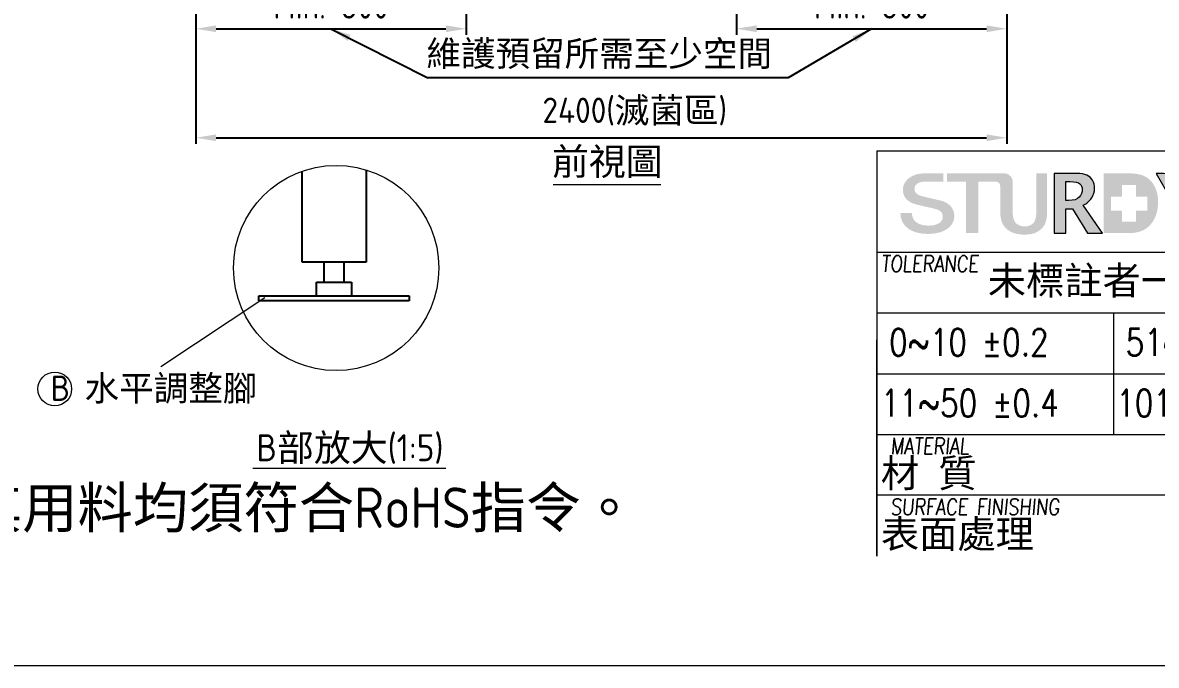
# Model space of a CAD drawing. Header units: millimetres. Extents: x -206886 to -195166, y -25068 to -16828.
# Drawn here: x -203177 to -199822, y -25068 to -23165 of the extents above; entities that cross this region are included whole.
import ezdxf

# ---------------------------------------------------------------- set-up
doc = ezdxf.new("R2010")
doc.units = ezdxf.units.MM
doc.layers.get('0').update_dxf_attribs({"lineweight": 25})
doc.layers.add('D', color=3, linetype='Continuous', lineweight=13)
doc.layers.add('F', color=7, linetype='Continuous', lineweight=15)
doc.styles.get("Standard").update_dxf_attribs({"font": 'KAIU.TTF'})
doc.styles.add('STU25', font='isocp2.shx')
doc.styles.add('Text', font='romans.shx', dxfattribs={"width": 0.8, "oblique": 10})
doc.dimstyles.new('STU25', dxfattribs={"dimscale": 30, "dimtxt": 2.5, "dimasz": 2, "dimexe": 0.6, "dimexo": 1, "dimgap": 1, "dimtad": 1, "dimdsep": 46, "dimtxsty": 'STU25', "dimcen": 2, "dimazin": 2, "dimtfac": 1, "dimtmove": 0, "dimatfit": 3, "dimfxl": 0, "dimtolj": 1, "dimtzin": 0, "dimarcsym": 0})
doc.dimstyles.new('STU25$7', dxfattribs={"dimscale": 30, "dimtxt": 2.5, "dimasz": 2, "dimexe": 1.25, "dimexo": 0.625, "dimgap": 1, "dimtad": 0, "dimdec": 4, "dimdsep": 46, "dimtxsty": 'STU25', "dimcen": 2.5, "dimazin": 2, "dimtfac": 1, "dimtdec": 4, "dimtmove": 0, "dimatfit": 3, "dimfxl": 0, "dimtolj": 1, "dimtzin": 0, "dimarcsym": 0})

# ---------------------------------------------------------------- blocks, each defined once
blk = doc.blocks.new('*D7')
at = {"layer": 'D', "color": 0, "lineweight": -2}
for p, q in [((-200264.8, -22793.5), (-200264.8, -23524)), ((-202664.8, -22843), (-202664.8, -23524)), ((-202604.8, -23506), (-200324.8, -23506))]:
    blk.add_line(p, q, dxfattribs=at)
at = {"layer": 'D', "color": 0}
for points in [[(-202604.8, -23496), (-202604.8, -23516), (-202664.8, -23506)], [(-200324.8, -23516), (-200324.8, -23496), (-200264.8, -23506)]]:
    blk.add_solid(points, dxfattribs=at)
at = {"layer": 'Defpoints', "color": 0}
for p in [(-200264.8, -22763.5), (-202664.8, -22813), (-200264.8, -23506)]:
    blk.add_point(p, dxfattribs=at)
at = {"layer": 'D', "color": 0, "insert": (-201365.9, -23428.8), "char_height": 75, "attachment_point": 5, "style": 'STU25'}
blk.add_mtext('\\A1;2400({\\f標楷體|b0|i0|c136|p65;滅菌區})', dxfattribs=at)
blk = doc.blocks.new('*D10')
at = {"layer": 'D', "color": 0, "lineweight": -2}
for p, q in [((-202664.8, -22843), (-202664.8, -23201.2)), ((-201864.8, -22840), (-201864.8, -23201.2)), ((-202604.8, -23183.2), (-201924.8, -23183.2))]:
    blk.add_line(p, q, dxfattribs=at)
at = {"layer": 'D', "color": 0}
for points in [[(-202604.8, -23173.2), (-202604.8, -23193.2), (-202664.8, -23183.2)], [(-201924.8, -23193.2), (-201924.8, -23173.2), (-201864.8, -23183.2)]]:
    blk.add_solid(points, dxfattribs=at)
at = {"layer": 'Defpoints', "color": 0}
for p in [(-202664.8, -22813), (-201864.8, -22810), (-201864.8, -23183.2)]:
    blk.add_point(p, dxfattribs=at)
at = {"layer": 'D', "color": 0, "insert": (-202264.8, -23115.7), "char_height": 75, "attachment_point": 5, "style": 'STU25'}
blk.add_mtext('\\A1;Min. 800', dxfattribs=at)
blk = doc.blocks.new('*D11')
at = {"layer": 'D', "color": 0, "lineweight": -2}
for p, q in [((-201064.8, -22074.8), (-201064.8, -23201.2)), ((-200264.8, -22793.5), (-200264.8, -23201.2)), ((-201004.8, -23183.2), (-200324.8, -23183.2))]:
    blk.add_line(p, q, dxfattribs=at)
at = {"layer": 'D', "color": 0}
for points in [[(-201004.8, -23173.2), (-201004.8, -23193.2), (-201064.8, -23183.2)], [(-200324.8, -23193.2), (-200324.8, -23173.2), (-200264.8, -23183.2)]]:
    blk.add_solid(points, dxfattribs=at)
at = {"layer": 'Defpoints', "color": 0}
for p in [(-201064.8, -22044.8), (-200264.8, -22763.5), (-200264.8, -23183.2)]:
    blk.add_point(p, dxfattribs=at)
at = {"layer": 'D', "color": 0, "insert": (-200664.8, -23115.7), "char_height": 75, "attachment_point": 5, "style": 'STU25'}
blk.add_mtext('\\A1;Min. 800', dxfattribs=at)
blk = doc.blocks.new('新駿LOGO')
at = {"layer": 'F'}
h = blk.add_hatch(color=256, dxfattribs=at)
edge = h.paths.add_edge_path()
edge.add_spline(control_points=[(-529.051, -442.142), (-529.051, -442.306), (-529.019, -442.447), (-528.955, -442.564), (-528.891, -442.681), (-528.802, -442.776), (-528.688, -442.851), (-528.574, -442.925), (-528.443, -442.98), (-528.294, -443.014), (-528.146, -443.048), (-527.986, -443.065), (-527.812, -443.065), (-527.625, -443.065), (-527.465, -443.046), (-527.333, -443.008), (-527.2, -442.969), (-527.093, -442.92), (-527.011, -442.86), (-526.929, -442.799), (-526.87, -442.73), (-526.833, -442.652), (-526.797, -442.573), (-526.778, -442.494), (-526.778, -442.413), (-526.778, -442.248), (-526.821, -442.126), (-526.905, -442.048), (-526.99, -441.97), (-527.082, -441.914), (-527.182, -441.882), (-527.356, -441.826), (-527.558, -441.773), (-527.788, -441.722), (-528.018, -441.672), (-528.302, -441.606), (-528.64, -441.526), (-528.85, -441.478), (-529.024, -441.415), (-529.164, -441.336), (-529.303, -441.257), (-529.413, -441.17), (-529.495, -441.074), (-529.578, -440.977), (-529.636, -440.874), (-529.67, -440.766), (-529.704, -440.657), (-529.721, -440.546), (-529.721, -440.434), (-529.721, -440.216), (-529.67, -440.028), (-529.567, -439.869), (-529.464, -439.71), (-529.329, -439.579), (-529.16, -439.474), (-528.991, -439.37), (-528.855, -439.306), (-528.64, -439.256), (-528.426, -439.205), (-528.133, -439.204), (-527.915, -439.204), (-527.659, -439.204), (-526.729, -439.204), (-526.729, -439.204), (-526.729, -439.204), (-526.732, -439.805), (-526.732, -439.805), (-526.732, -439.805), (-528.141, -439.796), (-528.282, -439.825), (-528.386, -439.847), (-528.478, -439.858), (-528.565, -439.9), (-528.651, -439.942), (-528.723, -439.999), (-528.78, -440.072), (-528.837, -440.144), (-528.866, -440.235), (-528.866, -440.343), (-528.866, -440.496), (-528.812, -440.616), (-528.705, -440.702), (-528.598, -440.789), (-528.458, -440.854), (-528.284, -440.898), (-528.266, -440.902), (-528.194, -440.919), (-528.069, -440.95), (-527.943, -440.98), (-527.803, -441.013), (-527.648, -441.049), (-527.493, -441.086), (-527.341, -441.121), (-527.193, -441.155), (-527.044, -441.189), (-526.938, -441.214), (-526.874, -441.231), (-526.715, -441.275), (-526.576, -441.335), (-526.457, -441.411), (-526.338, -441.488), (-526.239, -441.575), (-526.159, -441.674), (-526.079, -441.773), (-526.02, -441.878), (-525.981, -441.991), (-525.943, -442.103), (-525.923, -442.216), (-525.923, -442.329), (-525.923, -442.57), (-525.979, -442.776), (-526.091, -442.947), (-526.203, -443.118), (-526.349, -443.258), (-526.532, -443.366), (-526.715, -443.476), (-526.922, -443.555), (-527.155, -443.605), (-527.388, -443.655), (-527.625, -443.681), (-527.867, -443.681), (-528.145, -443.681), (-528.408, -443.65), (-528.653, -443.59), (-528.9, -443.53), (-529.115, -443.437), (-529.297, -443.313), (-529.48, -443.188), (-529.626, -443.028), (-529.735, -442.833), (-529.845, -442.637), (-529.902, -442.407), (-529.906, -442.142), (-529.906, -442.142), (-529.051, -442.142), (-529.051, -442.142)], knot_values=[0, 0, 0, 0, 1, 1, 1, 2, 2, 2, 3, 3, 3, 4, 4, 4, 5, 5, 5, 6, 6, 6, 7, 7, 7, 8, 8, 8, 9, 9, 9, 10, 10, 10, 11, 11, 11, 12, 12, 12, 13, 13, 13, 14, 14, 14, 15, 15, 15, 16, 16, 16, 17, 17, 17, 18, 18, 18, 19, 19, 19, 20, 20, 20, 21, 21, 21, 22, 22, 22, 23, 23, 23, 24, 24, 24, 25, 25, 25, 26, 26, 26, 27, 27, 27, 28, 28, 28, 29, 29, 29, 30, 30, 30, 31, 31, 31, 32, 32, 32, 33, 33, 33, 34, 34, 34, 35, 35, 35, 36, 36, 36, 37, 37, 37, 38, 38, 38, 39, 39, 39, 40, 40, 40, 41, 41, 41, 42, 42, 42, 43, 43, 43, 44, 44, 44, 45, 45, 45, 45], degree=3, periodic=0)
edge = h.paths.add_edge_path()
edge.add_spline(control_points=[(-522.525, -440.141), (-522.54, -440.04), (-522.569, -439.94), (-522.628, -439.896), (-522.768, -439.792), (-522.902, -439.814), (-522.902, -439.814), (-522.902, -439.814), (-523.024, -439.814), (-523.024, -439.814), (-523.024, -439.814), (-524.139, -439.814), (-524.139, -439.814), (-524.139, -439.814), (-524.139, -443.624), (-524.139, -443.624), (-524.139, -443.624), (-525.057, -443.624), (-525.057, -443.624), (-525.057, -443.624), (-525.057, -439.814), (-525.057, -439.814), (-525.057, -439.814), (-526.468, -439.814), (-526.468, -439.814), (-526.468, -439.814), (-526.468, -439.204), (-526.468, -439.204), (-526.468, -439.204), (-522.387, -439.204), (-522.387, -439.204)], knot_values=[5.578051, 5.578051, 5.578051, 5.578051, 6, 6, 6, 7, 7, 7, 8, 8, 8, 9, 9, 9, 10, 10, 10, 11, 11, 11, 12, 12, 12, 13, 13, 13, 14, 14, 14, 15, 15, 15, 15], degree=3, periodic=0)
edge.add_spline(control_points=[(-522.396, -439.204), (-522.311, -439.204), (-522.216, -439.204), (-522.216, -439.204), (-522.216, -439.204), (-521.96, -439.187), (-521.763, -439.406), (-521.582, -439.606), (-521.607, -439.851), (-521.607, -439.851), (-521.607, -439.851), (-521.607, -441.917), (-521.607, -441.917), (-521.607, -442.407), (-521.523, -442.732), (-521.357, -442.891), (-521.191, -443.051), (-520.975, -443.131), (-520.71, -443.131), (-520.449, -443.131), (-520.242, -443.052), (-520.087, -442.894), (-519.933, -442.736), (-519.855, -442.433), (-519.855, -441.982), (-519.855, -441.982), (-519.855, -439.204), (-519.855, -439.204), (-519.855, -439.204), (-519.054, -439.204), (-519.054, -439.204), (-519.054, -439.204), (-519.054, -441.919), (-519.054, -441.919), (-519.054, -442.431), (-519.119, -442.798), (-519.247, -443.02), (-519.375, -443.242), (-519.561, -443.417), (-519.804, -443.544), (-520.047, -443.671), (-520.354, -443.735), (-520.727, -443.735), (-521.094, -443.735), (-521.408, -443.676), (-521.671, -443.558), (-521.933, -443.439), (-522.142, -443.263), (-522.295, -443.029), (-522.448, -442.795), (-522.525, -442.422), (-522.525, -441.91), (-522.525, -441.91), (-522.525, -440.923), (-522.525, -440.141)], knot_values=[0.44538, 0.44538, 0.44538, 0.44538, 1, 1, 1, 2, 2, 2, 3, 3, 3, 4, 4, 4, 5, 5, 5, 6, 6, 6, 7, 7, 7, 8, 8, 8, 9, 9, 9, 10, 10, 10, 11, 11, 11, 12, 12, 12, 13, 13, 13, 14, 14, 14, 15, 15, 15, 16, 16, 16, 17, 17, 17, 17.603917, 17.603917, 17.603917, 17.603917], degree=3, periodic=0)
h = blk.add_hatch(color=256, dxfattribs=at)
edge = h.paths.add_edge_path()
edge.add_spline(control_points=[(-526.468, -439.204), (-526.468, -439.204), (-526.468, -439.814), (-526.468, -439.814)], knot_values=[-14, -14, -14, -14, -13, -13, -13, -13], degree=3, periodic=0)
edge.add_spline(control_points=[(-526.468, -439.814), (-526.468, -439.814), (-525.057, -439.814), (-525.057, -439.814)], knot_values=[-13, -13, -13, -13, -12, -12, -12, -12], degree=3, periodic=0)
edge.add_spline(control_points=[(-525.057, -439.814), (-525.057, -439.814), (-525.057, -443.624), (-525.057, -443.624)], knot_values=[-12, -12, -12, -12, -11, -11, -11, -11], degree=3, periodic=0)
edge.add_spline(control_points=[(-525.057, -443.624), (-525.057, -443.624), (-524.139, -443.624), (-524.139, -443.624)], knot_values=[-11, -11, -11, -11, -10, -10, -10, -10], degree=3, periodic=0)
edge.add_spline(control_points=[(-524.139, -443.624), (-524.139, -443.624), (-524.139, -439.814), (-524.139, -439.814)], knot_values=[-10, -10, -10, -10, -9, -9, -9, -9], degree=3, periodic=0)
edge.add_spline(control_points=[(-524.139, -439.814), (-524.139, -439.814), (-523.024, -439.814), (-523.024, -439.814)], knot_values=[-9, -9, -9, -9, -8, -8, -8, -8], degree=3, periodic=0)
edge.add_spline(control_points=[(-523.024, -439.814), (-523.024, -439.814), (-522.902, -439.814), (-522.902, -439.814)], knot_values=[-8, -8, -8, -8, -7, -7, -7, -7], degree=3, periodic=0)
edge.add_spline(control_points=[(-522.902, -439.814), (-522.902, -439.814), (-522.768, -439.792), (-522.628, -439.896)], knot_values=[-7, -7, -7, -7, -6, -6, -6, -6], degree=3, periodic=0)
edge.add_spline(control_points=[(-522.628, -439.896), (-522.569, -439.94), (-522.54, -440.04), (-522.525, -440.141)], knot_values=[-6, -6, -6, -6, -5.578051, -5.578051, -5.578051, -5.578051], degree=3, periodic=0)
edge.add_spline(control_points=[(-522.525, -440.141), (-522.525, -440.923), (-522.525, -441.91), (-522.525, -441.91)], knot_values=[-17.603917, -17.603917, -17.603917, -17.603917, -17, -17, -17, -17], degree=3, periodic=0)
edge.add_spline(control_points=[(-522.525, -441.91), (-522.525, -442.422), (-522.448, -442.795), (-522.295, -443.029)], knot_values=[-17, -17, -17, -17, -16, -16, -16, -16], degree=3, periodic=0)
edge.add_spline(control_points=[(-522.295, -443.029), (-522.142, -443.263), (-521.933, -443.439), (-521.671, -443.558)], knot_values=[-16, -16, -16, -16, -15, -15, -15, -15], degree=3, periodic=0)
edge.add_spline(control_points=[(-521.671, -443.558), (-521.408, -443.676), (-521.094, -443.735), (-520.727, -443.735)], knot_values=[-15, -15, -15, -15, -14, -14, -14, -14], degree=3, periodic=0)
edge.add_spline(control_points=[(-520.727, -443.735), (-520.354, -443.735), (-520.047, -443.671), (-519.804, -443.544)], knot_values=[-14, -14, -14, -14, -13, -13, -13, -13], degree=3, periodic=0)
edge.add_spline(control_points=[(-519.804, -443.544), (-519.561, -443.417), (-519.375, -443.242), (-519.247, -443.02)], knot_values=[-13, -13, -13, -13, -12, -12, -12, -12], degree=3, periodic=0)
edge.add_spline(control_points=[(-519.247, -443.02), (-519.119, -442.798), (-519.054, -442.431), (-519.054, -441.919)], knot_values=[-12, -12, -12, -12, -11, -11, -11, -11], degree=3, periodic=0)
edge.add_spline(control_points=[(-519.054, -441.919), (-519.054, -441.919), (-519.054, -439.204), (-519.054, -439.204)], knot_values=[-11, -11, -11, -11, -10, -10, -10, -10], degree=3, periodic=0)
edge.add_spline(control_points=[(-519.054, -439.204), (-519.054, -439.204), (-519.855, -439.204), (-519.855, -439.204)], knot_values=[-10, -10, -10, -10, -9, -9, -9, -9], degree=3, periodic=0)
edge.add_spline(control_points=[(-519.855, -439.204), (-519.855, -439.204), (-519.855, -441.982), (-519.855, -441.982)], knot_values=[-9, -9, -9, -9, -8, -8, -8, -8], degree=3, periodic=0)
edge.add_spline(control_points=[(-519.855, -441.982), (-519.855, -442.433), (-519.933, -442.736), (-520.087, -442.894)], knot_values=[-8, -8, -8, -8, -7, -7, -7, -7], degree=3, periodic=0)
edge.add_spline(control_points=[(-520.087, -442.894), (-520.242, -443.052), (-520.449, -443.131), (-520.71, -443.131)], knot_values=[-7, -7, -7, -7, -6, -6, -6, -6], degree=3, periodic=0)
edge.add_spline(control_points=[(-520.71, -443.131), (-520.975, -443.131), (-521.191, -443.051), (-521.357, -442.891)], knot_values=[-6, -6, -6, -6, -5, -5, -5, -5], degree=3, periodic=0)
edge.add_spline(control_points=[(-521.357, -442.891), (-521.523, -442.732), (-521.607, -442.407), (-521.607, -441.917)], knot_values=[-5, -5, -5, -5, -4, -4, -4, -4], degree=3, periodic=0)
edge.add_spline(control_points=[(-521.607, -441.917), (-521.607, -441.917), (-521.607, -439.851), (-521.607, -439.851)], knot_values=[-4, -4, -4, -4, -3, -3, -3, -3], degree=3, periodic=0)
edge.add_spline(control_points=[(-521.607, -439.851), (-521.607, -439.851), (-521.607, -439.851), (-521.607, -439.851)], knot_values=[-3, -3, -3, -3, -2.999949, -2.999949, -2.999949, -2.999949], degree=3, periodic=0)
edge.add_spline(control_points=[(-521.607, -439.851), (-521.607, -439.851), (-521.582, -439.606), (-521.763, -439.406)], knot_values=[-2.999949, -2.999949, -2.999949, -2.999949, -2, -2, -2, -2], degree=3, periodic=0)
edge.add_spline(control_points=[(-521.763, -439.406), (-521.96, -439.187), (-522.216, -439.204), (-522.216, -439.204)], knot_values=[-2, -2, -2, -2, -1, -1, -1, -1], degree=3, periodic=0)
edge.add_spline(control_points=[(-522.216, -439.204), (-522.216, -439.204), (-526.468, -439.204), (-526.468, -439.204)], knot_values=[-15, -15, -15, -15, -14, -14, -14, -14], degree=3, periodic=0)
h = blk.add_hatch(color=256, dxfattribs=at)
edge = h.paths.add_edge_path()
edge.add_spline(control_points=[(-518.536, -443.624), (-518.536, -443.624), (-518.536, -439.204), (-518.536, -439.204), (-518.536, -439.204), (-516.884, -439.204), (-516.884, -439.204), (-516.545, -439.204), (-516.288, -439.246), (-516.111, -439.33), (-515.934, -439.415), (-515.794, -439.544), (-515.692, -439.716), (-515.59, -439.888), (-515.538, -440.082), (-515.538, -440.299), (-515.538, -440.557), (-515.613, -440.802), (-515.762, -441.032), (-515.912, -441.261), (-516.122, -441.437), (-516.394, -441.558), (-516.394, -441.558), (-514.952, -443.624), (-514.952, -443.624), (-514.952, -443.624), (-516.071, -443.624), (-516.071, -443.624), (-516.071, -443.624), (-517.172, -441.815), (-517.172, -441.815), (-517.172, -441.815), (-517.672, -441.815), (-517.672, -441.815), (-517.672, -441.815), (-517.672, -443.624), (-517.672, -443.624), (-517.672, -443.624), (-518.536, -443.624), (-518.536, -443.624)], knot_values=[0, 0, 0, 0, 1, 1, 1, 2, 2, 2, 3, 3, 3, 4, 4, 4, 5, 5, 5, 6, 6, 6, 7, 7, 7, 8, 8, 8, 9, 9, 9, 10, 10, 10, 11, 11, 11, 12, 12, 12, 13, 13, 13, 13], degree=3, periodic=1)
edge = h.paths.add_edge_path(flags=16)
edge.add_spline(control_points=[(-517.672, -441.21), (-517.672, -441.21), (-517.462, -441.21), (-517.462, -441.21), (-517.084, -441.21), (-516.822, -441.127), (-516.676, -440.962), (-516.53, -440.796), (-516.456, -440.609), (-516.456, -440.4), (-516.456, -440.219), (-516.515, -440.075), (-516.633, -439.968), (-516.751, -439.862), (-516.991, -439.809), (-517.351, -439.809), (-517.351, -439.809), (-517.672, -439.809), (-517.672, -439.809), (-517.672, -439.809), (-517.672, -441.21), (-517.672, -441.21)], knot_values=[0, 0, 0, 0, 1, 1, 1, 2, 2, 2, 3, 3, 3, 4, 4, 4, 5, 5, 5, 6, 6, 6, 7, 7, 7, 7], degree=3, periodic=1)
h = blk.add_hatch(color=256, dxfattribs=at)
edge = h.paths.add_edge_path()
edge.add_spline(control_points=[(-514.869, -443.624), (-514.869, -443.624), (-513.047, -443.624), (-513.047, -443.624)], knot_values=[-9, -9, -9, -9, -8, -8, -8, -8], degree=3, periodic=0)
edge.add_spline(control_points=[(-513.047, -443.624), (-512.514, -443.624), (-512.094, -443.524), (-511.788, -443.322)], knot_values=[-8, -8, -8, -8, -7, -7, -7, -7], degree=3, periodic=0)
edge.add_spline(control_points=[(-511.788, -443.322), (-511.48, -443.121), (-511.247, -442.847), (-511.087, -442.501)], knot_values=[-7, -7, -7, -7, -6, -6, -6, -6], degree=3, periodic=0)
edge.add_spline(control_points=[(-511.087, -442.501), (-510.927, -442.155), (-510.846, -441.761), (-510.846, -441.321)], knot_values=[-6, -6, -6, -6, -5, -5, -5, -5], degree=3, periodic=0)
edge.add_spline(control_points=[(-510.846, -441.321), (-510.846, -440.871), (-510.931, -440.488), (-511.099, -440.17)], knot_values=[-5, -5, -5, -5, -4, -4, -4, -4], degree=3, periodic=0)
edge.add_spline(control_points=[(-511.099, -440.17), (-511.267, -439.852), (-511.493, -439.612), (-511.777, -439.448)], knot_values=[-4, -4, -4, -4, -3, -3, -3, -3], degree=3, periodic=0)
edge.add_spline(control_points=[(-511.777, -439.448), (-512.061, -439.285), (-512.457, -439.204), (-512.967, -439.204)], knot_values=[-3, -3, -3, -3, -2, -2, -2, -2], degree=3, periodic=0)
edge.add_spline(control_points=[(-512.967, -439.204), (-512.967, -439.204), (-514.869, -439.204), (-514.869, -439.204)], knot_values=[-2, -2, -2, -2, -1, -1, -1, -1], degree=3, periodic=0)
edge.add_spline(control_points=[(-514.869, -439.204), (-514.869, -439.204), (-514.869, -443.624), (-514.869, -443.624)], knot_values=[-1, -1, -1, -1, 0, 0, 0, 0], degree=3, periodic=0)
h.paths.add_polyline_path([(-514.335, -441.95), (-514.335, -440.92), (-513.511, -440.92), (-513.511, -440.074), (-512.482, -440.074), (-512.482, -440.92), (-511.637, -440.92), (-511.637, -441.95), (-512.482, -441.95), (-512.482, -442.773), (-513.511, -442.773), (-513.511, -441.95)], flags=16)
h = blk.add_hatch(color=256, dxfattribs=at)
edge = h.paths.add_edge_path()
edge.add_spline(control_points=[(-509.511, -443.624), (-509.511, -443.624), (-509.511, -441.772), (-509.511, -441.772), (-509.511, -441.772), (-510.996, -439.204), (-510.996, -439.204), (-510.996, -439.204), (-510.644, -439.204), (-510.644, -439.204), (-510.644, -439.204), (-510.299, -439.189), (-510.044, -439.321), (-509.79, -439.454), (-509.707, -439.678), (-509.707, -439.678), (-509.707, -439.678), (-508.902, -441.069), (-508.902, -441.069), (-508.902, -441.069), (-507.778, -439.204), (-507.778, -439.204), (-507.778, -439.204), (-507.048, -439.204), (-507.048, -439.204), (-507.048, -439.204), (-508.592, -441.767), (-508.592, -441.767), (-508.592, -441.767), (-508.592, -443.624), (-508.592, -443.624), (-508.592, -443.624), (-509.511, -443.624), (-509.511, -443.624)], knot_values=[0, 0, 0, 0, 1, 1, 1, 2, 2, 2, 3, 3, 3, 4, 4, 4, 5, 5, 5, 6, 6, 6, 7, 7, 7, 8, 8, 8, 9, 9, 9, 10, 10, 10, 11, 11, 11, 11], degree=3, periodic=1)
at = {"layer": 'F', "lineweight": 0}
for points, knots in [([(-518.536, -443.624), (-518.536, -443.624), (-518.536, -439.204), (-518.536, -439.204), (-518.536, -439.204), (-516.884, -439.204), (-516.884, -439.204), (-516.545, -439.204), (-516.288, -439.246), (-516.111, -439.33), (-515.934, -439.415), (-515.794, -439.544), (-515.692, -439.716), (-515.59, -439.888), (-515.538, -440.082), (-515.538, -440.299), (-515.538, -440.557), (-515.613, -440.802), (-515.762, -441.032), (-515.912, -441.261), (-516.122, -441.437), (-516.394, -441.558), (-516.394, -441.558), (-514.952, -443.624), (-514.952, -443.624), (-514.952, -443.624), (-516.071, -443.624), (-516.071, -443.624), (-516.071, -443.624), (-517.172, -441.815), (-517.172, -441.815), (-517.172, -441.815), (-517.672, -441.815), (-517.672, -441.815), (-517.672, -441.815), (-517.672, -443.624), (-517.672, -443.624), (-517.672, -443.624), (-518.536, -443.624), (-518.536, -443.624)], [0, 0, 0, 0, 1, 1, 1, 2, 2, 2, 3, 3, 3, 4, 4, 4, 5, 5, 5, 6, 6, 6, 7, 7, 7, 8, 8, 8, 9, 9, 9, 10, 10, 10, 11, 11, 11, 12, 12, 12, 13, 13, 13, 13]), ([(-509.511, -443.624), (-509.511, -443.624), (-509.511, -441.772), (-509.511, -441.772), (-509.511, -441.772), (-510.996, -439.204), (-510.996, -439.204), (-510.996, -439.204), (-510.644, -439.204), (-510.644, -439.204), (-510.644, -439.204), (-510.299, -439.189), (-510.044, -439.321), (-509.79, -439.454), (-509.707, -439.678), (-509.707, -439.678), (-509.707, -439.678), (-508.902, -441.069), (-508.902, -441.069), (-508.902, -441.069), (-507.778, -439.204), (-507.778, -439.204), (-507.778, -439.204), (-507.048, -439.204), (-507.048, -439.204), (-507.048, -439.204), (-508.592, -441.767), (-508.592, -441.767), (-508.592, -441.767), (-508.592, -443.624), (-508.592, -443.624), (-508.592, -443.624), (-509.511, -443.624), (-509.511, -443.624)], [0, 0, 0, 0, 1, 1, 1, 2, 2, 2, 3, 3, 3, 4, 4, 4, 5, 5, 5, 6, 6, 6, 7, 7, 7, 8, 8, 8, 9, 9, 9, 10, 10, 10, 11, 11, 11, 11]), ([(-517.672, -441.21), (-517.672, -441.21), (-517.462, -441.21), (-517.462, -441.21), (-517.084, -441.21), (-516.822, -441.127), (-516.676, -440.962), (-516.53, -440.796), (-516.456, -440.609), (-516.456, -440.4), (-516.456, -440.219), (-516.515, -440.075), (-516.633, -439.968), (-516.751, -439.862), (-516.991, -439.809), (-517.351, -439.809), (-517.351, -439.809), (-517.672, -439.809), (-517.672, -439.809), (-517.672, -439.809), (-517.672, -441.21), (-517.672, -441.21)], [0, 0, 0, 0, 1, 1, 1, 2, 2, 2, 3, 3, 3, 4, 4, 4, 5, 5, 5, 6, 6, 6, 7, 7, 7, 7])]:
    blk.add_open_spline(points, degree=3, knots=knots, dxfattribs=at)
blk = doc.blocks.new('H421')
at = {"layer": 'F', "color": 7}
for p, q in [((155.911, 38.089), (286.911, 38.089)), ((155.911, 30.589), (286.911, 30.589)), ((155.911, 26.089), (227.911, 26.089)), ((173.411, 26.089), (173.411, 17.089)), ((155.911, 8.089), (155.911, 24.089)), ((155.911, 21.589), (286.911, 21.589)), ((155.911, 17.089), (286.911, 17.089)), ((286.911, 12.589), (155.911, 12.589))]:
    blk.add_line(p, q, dxfattribs=at)
at = {"layer": 'F'}
for p, q in [((155.911, 38.089), (155.911, 17.089)), ((155.911, 24.089), (155.911, 16.089)), ((155.911, 17.089), (155.911, 8.089))]:
    blk.add_line(p, q, dxfattribs=at)
blk.add_blockref('新駿LOGO', (687.56, 475.621))
at = {"layer": 'F', "color": 1, "lineweight": 15, "style": 'Text', "oblique": 5, "width": 0.8}
for s, p in [('TOLERANCE', (156.227, 29.13)), ('MATERIAL', (156.917, 15.63)), ('SURFACE FINISHING', (156.917, 11.13))]:
    blk.add_text(s, height=1.2, dxfattribs=at).set_placement(p)
at = {"layer": 'F', "lineweight": -3}
for s, p in [('未標註者一般公差表', (164.115, 27.45)), ('材 質', (156.206, 13.189)), ('表面處理', (156.206, 8.689))]:
    blk.add_text(s, height=2.0757, dxfattribs=at).set_placement(p)
at = {"layer": 'F', "lineweight": 20, "style": 'Text', "width": 0.8}
for s, p in [('0~10 ±0.2', (156.816, 22.912)), ('51~100±0.6', (174.316, 22.912)), ('11~50 ±0.4', (156.204, 18.412)), ('101~200±0.8', (173.627, 18.412))]:
    blk.add_text(s, height=2, dxfattribs=at).set_placement(p)

msp = doc.modelspace()

# ---------------------------------------------------------------- linework, layer by layer
at = {"linetype": 'Continuous'}
for p, q in [((-202350.626, -23874.041), (-202350.626, -23605.217)), ((-202160.626, -23601.242), (-202160.626, -23874.041)), ((-202160.626, -23874.041), (-202350.626, -23874.041)), ((-202285.626, -23874.041), (-202285.626, -23934.041)), ((-202225.626, -23934.041), (-202225.626, -23874.041)), ((-202307.587, -23974.041), (-202307.587, -23934.041)), ((-202307.587, -23934.041), (-202203.664, -23934.041)), ((-202203.664, -23934.041), (-202203.664, -23974.041)), ((-202478.126, -23989.041), (-202478.126, -23974.041)), ((-202478.126, -23974.041), (-202033.126, -23974.041)), ((-202033.126, -23974.041), (-202033.126, -23989.041)), ((-202033.126, -23989.041), (-202478.126, -23989.041))]:
    msp.add_line(p, q, dxfattribs=at)
at = {"layer": 'D'}
for p, q in [((-201607.585, -23644.907), (-201288.879, -23644.907)), ((-202496.018, -24484.7), (-201924.724, -24484.7))]:
    msp.add_line(p, q, dxfattribs=at)
at = {"layer": 'D', "linetype": 'Continuous'}
msp.add_line((-202460.191, -23980.342), (-202768.235, -24184.682), dxfattribs=at)
at = {"layer": 'D'}
for centre, radius in [((-202249.591, -23891.655), 303.734), ((-203082.286, -24249.889), 50)]:
    msp.add_circle(centre, radius, dxfattribs=at)
at = {"layer": 'F', "color": 6}
msp.add_lwpolyline([(-206885.747, -16828.259), (-206885.747, -25068.259), (-195165.747, -25068.259), (-195165.747, -16828.259)], close=True, dxfattribs=at)
msp.add_lwpolyline([(-206885.747, -16828.259), (-206885.747, -25068.259), (-195165.747, -25068.259), (-195165.747, -16828.259)], close=True, dxfattribs=at)

# ---------------------------------------------------------------- block references
at = {"xscale": 40, "yscale": 40, "zscale": 40}
msp.add_blockref('H421', (-206885.747, -25068.259), dxfattribs=at)

# ---------------------------------------------------------------- texts
at = {"insert": (-204324.54, -24541.257), "char_height": 120.00771, "attachment_point": 1, "style": 'STU25'}
msp.add_mtext('{\\f標楷體|b0|i0|c136|p65;註：本零件及其用料均須符合}RoHS{\\f標楷體|b0|i0|c136|p65;指令。}', dxfattribs=at)
at = {"layer": 'D', "color": 11, "attachment_point": 1}
for s, insert, char_height in [('{\\C3;維護預留所需至少空間}', (-201982.508, -23219.006), 75), ('前視圖', (-201610.759, -23536.329), 80), ('{\\Fisocp2.shx;\\C3;B \\f標楷體|b0|i0|c136|p65;水平調整腳}', (-203094.421, -24210.021), 75), ('{\\Fisocp2.shx;B}部放大{\\Fisocp2.shx;(1:5)}', (-202485.784, -24383.782), 80)]:
    msp.add_mtext(s, dxfattribs=dict(at, insert=insert, char_height=char_height))

# ---------------------------------------------------------------- dimensions: what is measured, and where the dimension line sits
at = {"layer": 'D'}
for base, p1, text, picture, middle in [((-200264.835, -23183.227), (-201064.835, -22044.767), 'Min. <>', '*D11', (-200664.835, -23183.227)), ((-200264.835, -23505.995), (-202664.835, -22812.983), '<>({\\f標楷體|b0|i0|c136|p65;滅菌區})', '*D7', (-201365.865, -23505.995))]:
    dim = msp.add_linear_dim(base=base, p1=p1, p2=(-200264.835, -22763.471), text=text, dimstyle='STU25', dxfattribs=at)
    dim.commit()
    dim.dimension.update_dxf_attribs({"geometry": picture, "text_midpoint": middle, "dimtype": 160})
dim = msp.add_linear_dim(base=(-201864.835, -23183.227), p1=(-202664.835, -22812.983), p2=(-201864.835, -22809.983), text='Min. <>', dimstyle='STU25', dxfattribs=at)
dim.commit()
dim.dimension.update_dxf_attribs({"geometry": '*D10', "text_midpoint": (-202264.835, -23115.727)})

# ---------------------------------------------------------------- leaders
for points in [[(-202264.835, -23183.227), (-201978.52, -23328.675)], [(-200664.835, -23183.227), (-200911.71, -23328.675), (-201978.52, -23328.675)]]:
    msp.add_leader(points, dimstyle='STU25$7', override={"dimgap": 1, "dimtad": 0}, dxfattribs=at)

doc.saveas('drawing.dxf')
